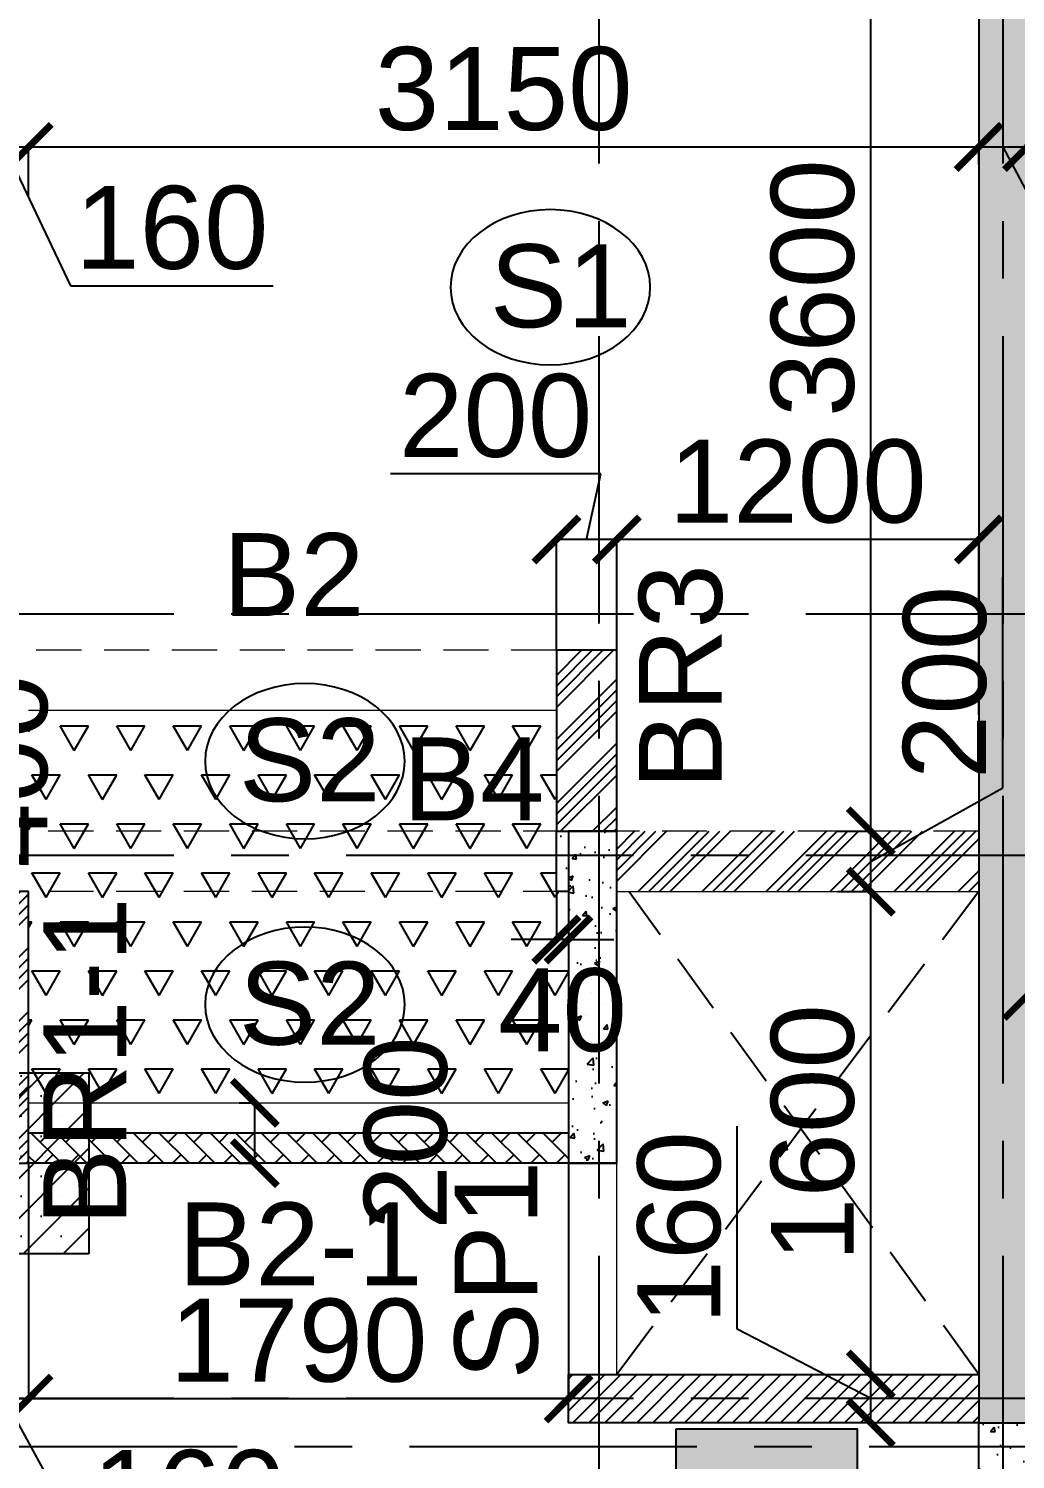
# Model space of a CAD drawing. Header units: inches. Extents: x -1898 to 127651, y -195120 to -109120.
# Drawn here: x 25442 to 28714, y -130792 to -126050 of the extents above; entities that cross this region are included whole.
import ezdxf

# ---------------------------------------------------------------- set-up
doc = ezdxf.new("R2010")
doc.units = ezdxf.units.IN
doc.header["$MEASUREMENT"] = 0
doc.linetypes.add('CENTER', pattern=[50.8, 31.75, -6.35, 6.35, -6.35])
doc.linetypes.add('Hidden', pattern=[3, 2, -1])
for name, color, linetype in [('1', 8, 'Continuous'), ('160 R.C. WALL HAT', 8, 'Continuous'), ('160 R.C.WALL', 6, 'Continuous'), ('AR-Column', 40, 'Continuous'), ('BAL. PARAPET WALL', 4, 'Continuous'), ('BEAM TEXT', 4, 'Continuous'), ('DIM', 251, 'Continuous'), ('DOP IN SHEAR WALL', 5, 'Continuous'), ('GRID', 8, 'CENTER'), ('NON S.WALL HATCH', 8, 'Continuous'), ('NON STRUC R.C.WALL', 6, 'Continuous'), ('NON.STRUC.R.C.WALLS', 1, 'Continuous'), ('PARAPET WALL', 4, 'Continuous'), ('SHEARWALL HATCH', 8, 'Continuous'), ('SPANRAL BEAM', 3, 'Continuous'), ('SUNKEN', 8, 'Continuous')]:
    doc.layers.add(name, color=color, linetype=linetype)
for name, color, linetype, lineweight in [('BEAMS', 3, 'Continuous', 0), ('SLAB CIR', 1, 'Continuous', 25), ('SLAB TXT', 3, 'Continuous', 0)]:
    doc.layers.add(name, color=color, linetype=linetype, lineweight=lineweight)
doc.styles.add('T200', font='sanss___.ttf', dxfattribs={"height": 275})
doc.styles.add('T300', font='sanss___.ttf', dxfattribs={"height": 350})
doc.dimstyles.new('T 200', dxfattribs={"dimtxt": 275, "dimasz": 150, "dimexe": 1, "dimexo": 0, "dimgap": 50, "dimtad": 1, "dimdec": 0, "dimrnd": 5, "dimdsep": 46, "dimtxsty": 'T200', "dimblk": 'ARCHTICK', "dimcen": 2.5, "dimdle": 1, "dimclrd": 5, "dimclre": 253, "dimclrt": 1, "dimadec": 0, "dimazin": 0, "dimtfac": 1, "dimtdec": 0, "dimtmove": 2, "dimatfit": 3, "dimfxl": 0, "dimarcsym": 0})
pattern_1 = [(50, (2194481.52, 105085.64), (179.315046, -15.688034), [18.75, -206.25]), (355, (2194481.52, 105085.64), (-34.687833, 188.048033), [15, -165]), (100.4514445, (2194496.47, 105084.33), (144.627212, 172.359998), [15.935048, -175.285528]), (46.1842, (2194481.52, 105135.64), (266.810333, -41.37982), [28.125, -309.375]), (96.635635, (2194503.76, 105132.2), (233.665486, 243.52965), [23.902586, -262.92844]), (351.184164, (2194481.52, 105135.64), (233.665486, 243.52965), [22.5, -247.5]), (21, (2194506.52, 105123.14), (149.226763, -100.654723), [18.75, -206.25]), (326, (2194506.52, 105123.14), (60.828833, 181.287511), [15, -165]), (71.451445, (2194518.96, 105114.75), (210.055594, 80.632788), [15.935047, -175.285528]), (37.5, (2194481.524, 105085.64), (3.0399638, 83.2234635), [0, -163, 0, -167.5, 0, -165.625]), (7.5, (2194481.52, 105085.64), (65.7673844, 98.602928), [0, -95.5, 0, -159.25, 0, -63.125]), (327.5, (2194425.774, 105085.64), (133.455609, -5.638718), [0, -62.5, 0, -195, 0, -258.75]), (317.5, (2194400.77, 105085.64), (145.7965423, 25.0262456), [0, -81.25, 0, -129.5, 0, -183.75])]
pattern_2 = [(45, (-131825.64, 75915.45), (-66.29126, 66.29126), []), (45, (-131759.35, 75915.45), (-66.29126, 66.29126), [0, -93.75])]

# ---------------------------------------------------------------- blocks, each defined once
blk = doc.blocks.new('_ARCHTICK')
at = {"color": 0, "linetype": 'ByBlock', "const_width": 0.15}
blk.add_lwpolyline([(-0.5, -0.5), (0.5, 0.5)], dxfattribs=at)
blk = doc.blocks.new('*D47')
at = {"layer": 'Defpoints', "color": 0}
for p in [(25442.4, -126442.3), (25282.4, -126620.5, 14.7), (25442.4, -126606.7, 14.7)]:
    blk.add_point(p, dxfattribs=at)
at = {"layer": 'DIM', "color": 5, "lineweight": -2}
for p, q in [((25281.4, -126442.3), (25443.4, -126442.3)), ((25362.4, -126442.3), (25580.9, -126902.5)), ((25580.9, -126902.5), (26253.2, -126902.5))]:
    blk.add_line(p, q, dxfattribs=at)
at = {"layer": 'DIM', "color": 253, "lineweight": -2}
for p, q in [((25282.4, -126620.5), (25282.4, -126441.3)), ((25442.4, -126606.7), (25442.4, -126441.3))]:
    blk.add_line(p, q, dxfattribs=at)
at = {"layer": 'DIM', "color": 5, "lineweight": -2, "xscale": 150, "yscale": 150, "zscale": 150, "rotation": 180}
blk.add_blockref('_ARCHTICK', (25282.4, -126442.3), dxfattribs=at)
at = {"layer": 'DIM', "color": 5, "lineweight": -2, "xscale": 150, "yscale": 150, "zscale": 150}
blk.add_blockref('_ARCHTICK', (25442.4, -126442.3), dxfattribs=at)
at = {"layer": 'DIM', "color": 1, "insert": (25917, -126710.6), "char_height": 275, "attachment_point": 5, "style": 'T200'}
blk.add_mtext('160', dxfattribs=at)
blk = doc.blocks.new('*D48')
at = {"layer": 'Defpoints', "color": 0}
for p in [(28592.4, -126442.3), (28592.4, -126500.5, 14.7), (25442.4, -126606.7, 14.7)]:
    blk.add_point(p, dxfattribs=at)
at = {"layer": 'DIM', "color": 5, "lineweight": -2}
blk.add_line((25441.4, -126442.3), (28593.4, -126442.3), dxfattribs=at)
at = {"layer": 'DIM', "color": 253, "lineweight": -2}
for p, q in [((25442.4, -126606.7), (25442.4, -126441.3)), ((28592.4, -126500.5), (28592.4, -126441.3))]:
    blk.add_line(p, q, dxfattribs=at)
at = {"layer": 'DIM', "color": 5, "lineweight": -2, "xscale": 150, "yscale": 150, "zscale": 150, "rotation": 180}
blk.add_blockref('_ARCHTICK', (25442.4, -126442.3), dxfattribs=at)
at = {"layer": 'DIM', "color": 5, "lineweight": -2, "xscale": 150, "yscale": 150, "zscale": 150}
blk.add_blockref('_ARCHTICK', (28592.4, -126442.3), dxfattribs=at)
at = {"layer": 'DIM', "color": 1, "insert": (27017.4, -126250.5), "char_height": 275, "attachment_point": 5, "style": 'T200'}
blk.add_mtext('3150', dxfattribs=at)
blk = doc.blocks.new('*D49')
at = {"layer": 'Defpoints', "color": 0}
for p in [(28752.4, -126442.3), (28592.4, -126500.5, 14.7), (28752.4, -126540.3, 14.7)]:
    blk.add_point(p, dxfattribs=at)
at = {"layer": 'DIM', "color": 5, "lineweight": -2}
for p, q in [((28591.4, -126442.3), (28753.4, -126442.3)), ((28672.4, -126442.3), (28926.5, -126923)), ((28926.5, -126923), (29598.8, -126923))]:
    blk.add_line(p, q, dxfattribs=at)
at = {"layer": 'DIM', "color": 253, "lineweight": -2}
for p, q in [((28592.4, -126500.5), (28592.4, -126441.3)), ((28752.4, -126540.3), (28752.4, -126441.3))]:
    blk.add_line(p, q, dxfattribs=at)
at = {"layer": 'DIM', "color": 5, "lineweight": -2, "xscale": 150, "yscale": 150, "zscale": 150, "rotation": 180}
blk.add_blockref('_ARCHTICK', (28592.4, -126442.3), dxfattribs=at)
at = {"layer": 'DIM', "color": 5, "lineweight": -2, "xscale": 150, "yscale": 150, "zscale": 150}
blk.add_blockref('_ARCHTICK', (28752.4, -126442.3), dxfattribs=at)
at = {"layer": 'DIM', "color": 1, "insert": (29262.7, -126731.2), "char_height": 275, "attachment_point": 5, "style": 'T200'}
blk.add_mtext('160', dxfattribs=at)
blk = doc.blocks.new('*D50')
at = {"layer": 'Defpoints', "color": 0}
for p in [(32577.4, -126442.3), (28752.4, -126540.3, 14.7), (32577.4, -126581.9, 14.7)]:
    blk.add_point(p, dxfattribs=at)
at = {"layer": 'DIM', "color": 5, "lineweight": -2}
blk.add_line((28751.4, -126442.3), (32578.4, -126442.3), dxfattribs=at)
at = {"layer": 'DIM', "color": 253, "lineweight": -2}
for p, q in [((28752.4, -126540.3), (28752.4, -126441.3)), ((32577.4, -126581.9), (32577.4, -126441.3))]:
    blk.add_line(p, q, dxfattribs=at)
at = {"layer": 'DIM', "color": 5, "lineweight": -2, "xscale": 150, "yscale": 150, "zscale": 150, "rotation": 180}
blk.add_blockref('_ARCHTICK', (28752.4, -126442.3), dxfattribs=at)
at = {"layer": 'DIM', "color": 5, "lineweight": -2, "xscale": 150, "yscale": 150, "zscale": 150}
blk.add_blockref('_ARCHTICK', (32577.4, -126442.3), dxfattribs=at)
at = {"layer": 'DIM', "color": 1, "insert": (30664.9, -126250.5), "char_height": 275, "attachment_point": 5, "style": 'T200'}
blk.add_mtext('3825', dxfattribs=at)
blk = doc.blocks.new('*D293')
at = {"layer": 'Defpoints', "color": 0}
for p in [(30652.6, -129255.4), (28752.4, -129670.1, 14.7), (30652.6, -129670.1, 14.7)]:
    blk.add_point(p, dxfattribs=at)
at = {"layer": 'DIM', "color": 253, "lineweight": -2}
for p, q in [((28752.4, -129670.1), (28752.4, -129254.4)), ((30652.6, -129670.1), (30652.6, -129254.4))]:
    blk.add_line(p, q, dxfattribs=at)
at = {"layer": 'DIM', "color": 5, "lineweight": -2}
blk.add_line((28751.4, -129255.4), (30653.6, -129255.4), dxfattribs=at)
at = {"layer": 'DIM', "color": 5, "lineweight": -2, "xscale": 150, "yscale": 150, "zscale": 150, "rotation": 180}
blk.add_blockref('_ARCHTICK', (28752.4, -129255.4), dxfattribs=at)
at = {"layer": 'DIM', "color": 5, "lineweight": -2, "xscale": 150, "yscale": 150, "zscale": 150}
blk.add_blockref('_ARCHTICK', (30652.6, -129255.4), dxfattribs=at)
at = {"layer": 'DIM', "color": 1, "insert": (29702.5, -129063.7), "char_height": 275, "attachment_point": 5, "style": 'T200'}
blk.add_mtext('1900', dxfattribs=at)
blk = doc.blocks.new('*D317')
at = {"layer": 'Defpoints', "color": 0}
for p in [(28234.5, -130510.2, 14.7), (28234.5, -130510.2), (28234.5, -130670.2, 14.7)]:
    blk.add_point(p, dxfattribs=at)
at = {"layer": 'DIM', "color": 5, "lineweight": -2}
for p, q in [((27791.8, -130360.1), (27791.8, -129687.8)), ((28234.5, -130590.2), (27791.8, -130360.1)), ((28234.5, -130671.2), (28234.5, -130509.2))]:
    blk.add_line(p, q, dxfattribs=at)
at = {"layer": 'DIM', "color": 253, "lineweight": -2}
for p, q in [((28234.5, -130510.2), (28233.5, -130510.2)), ((28234.5, -130670.2), (28233.5, -130670.2))]:
    blk.add_line(p, q, dxfattribs=at)
at = {"layer": 'DIM', "color": 5, "lineweight": -2, "xscale": 150, "yscale": 150, "zscale": 150}
for p, rotation in [((28234.5, -130510.2), 90), ((28234.5, -130670.2), 270)]:
    blk.add_blockref('_ARCHTICK', p, dxfattribs=dict(at, rotation=rotation))
at = {"layer": 'DIM', "color": 1, "insert": (27600, -130024), "char_height": 275, "attachment_point": 5, "rotation": 90, "style": 'T200'}
blk.add_mtext('160', dxfattribs=at)
blk = doc.blocks.new('*D318')
at = {"layer": 'Defpoints', "color": 0}
for p in [(28124.4, -128910.2, 14.7), (28234.5, -128910.2), (28234.5, -130510.2, 14.7)]:
    blk.add_point(p, dxfattribs=at)
at = {"layer": 'DIM', "color": 253, "lineweight": -2}
for p, q in [((28124.4, -128910.2), (28235.5, -128910.2)), ((28234.5, -130510.2), (28233.5, -130510.2))]:
    blk.add_line(p, q, dxfattribs=at)
at = {"layer": 'DIM', "color": 5, "lineweight": -2}
blk.add_line((28234.5, -130511.2), (28234.5, -128909.2), dxfattribs=at)
at = {"layer": 'DIM', "color": 5, "lineweight": -2, "xscale": 150, "yscale": 150, "zscale": 150}
for p, rotation in [((28234.5, -128910.2), 90), ((28234.5, -130510.2), 270)]:
    blk.add_blockref('_ARCHTICK', p, dxfattribs=dict(at, rotation=rotation))
at = {"layer": 'DIM', "color": 1, "insert": (28042.6, -129710.2), "char_height": 275, "attachment_point": 5, "rotation": 90, "style": 'T200'}
blk.add_mtext('1600', dxfattribs=at)
blk = doc.blocks.new('*D319')
at = {"layer": 'Defpoints', "color": 0}
for p in [(28119.5, -128710.2, 14.7), (28234.5, -128710.2), (28124.4, -128910.2, 14.7)]:
    blk.add_point(p, dxfattribs=at)
at = {"layer": 'DIM', "color": 5, "lineweight": -2}
for p, q in [((28672.4, -128566), (28672.4, -127867.7)), ((28234.5, -128810.2), (28672.4, -128566)), ((28234.5, -128911.2), (28234.5, -128709.2))]:
    blk.add_line(p, q, dxfattribs=at)
at = {"layer": 'DIM', "color": 253, "lineweight": -2}
for p, q in [((28119.5, -128710.2), (28235.5, -128710.2)), ((28124.4, -128910.2), (28235.5, -128910.2))]:
    blk.add_line(p, q, dxfattribs=at)
at = {"layer": 'DIM', "color": 5, "lineweight": -2, "xscale": 150, "yscale": 150, "zscale": 150}
for p, rotation in [((28234.5, -128710.2), 90), ((28234.5, -128910.2), 270)]:
    blk.add_blockref('_ARCHTICK', p, dxfattribs=dict(at, rotation=rotation))
at = {"layer": 'DIM', "color": 1, "insert": (28480.7, -128216.9), "char_height": 275, "attachment_point": 5, "rotation": 90, "style": 'T200'}
blk.add_mtext('200', dxfattribs=at)
blk = doc.blocks.new('*D320')
at = {"layer": 'Defpoints', "color": 0}
for p in [(28125.4, -125110.2, 14.7), (28234.5, -125110.2), (28119.5, -128710.2, 14.7)]:
    blk.add_point(p, dxfattribs=at)
at = {"layer": 'DIM', "color": 253, "lineweight": -2}
for p, q in [((28125.4, -125110.2), (28235.5, -125110.2)), ((28119.5, -128710.2), (28235.5, -128710.2))]:
    blk.add_line(p, q, dxfattribs=at)
at = {"layer": 'DIM', "color": 5, "lineweight": -2}
blk.add_line((28234.5, -128711.2), (28234.5, -125109.2), dxfattribs=at)
at = {"layer": 'DIM', "color": 5, "lineweight": -2, "xscale": 150, "yscale": 150, "zscale": 150}
for p, rotation in [((28234.5, -125110.2), 90), ((28234.5, -128710.2), 270)]:
    blk.add_blockref('_ARCHTICK', p, dxfattribs=dict(at, rotation=rotation))
at = {"layer": 'DIM', "color": 1, "insert": (28042.6, -126910.2), "char_height": 275, "attachment_point": 5, "rotation": 90, "style": 'T200'}
blk.add_mtext('3600', dxfattribs=at)
blk = doc.blocks.new('*D321')
at = {"layer": 'Defpoints', "color": 0}
for p in [(27392.4, -127743.1), (27392.4, -128110.2, 14.7), (28592.4, -128324.4, 14.7)]:
    blk.add_point(p, dxfattribs=at)
at = {"layer": 'DIM', "color": 5, "lineweight": -2}
blk.add_line((28593.4, -127743.1), (27391.4, -127743.1), dxfattribs=at)
at = {"layer": 'DIM', "color": 253, "lineweight": -2}
for p, q in [((27392.4, -128110.2), (27392.4, -127742.1)), ((28592.4, -128324.4), (28592.4, -127742.1))]:
    blk.add_line(p, q, dxfattribs=at)
at = {"layer": 'DIM', "color": 5, "lineweight": -2, "xscale": 150, "yscale": 150, "zscale": 150, "rotation": 180}
blk.add_blockref('_ARCHTICK', (27392.4, -127743.1), dxfattribs=at)
at = {"layer": 'DIM', "color": 5, "lineweight": -2, "xscale": 150, "yscale": 150, "zscale": 150}
blk.add_blockref('_ARCHTICK', (28592.4, -127743.1), dxfattribs=at)
at = {"layer": 'DIM', "color": 1, "insert": (27992.4, -127551.4), "char_height": 275, "attachment_point": 5, "style": 'T200'}
blk.add_mtext('1200', dxfattribs=at)
blk = doc.blocks.new('*D332')
at = {"layer": 'Defpoints', "color": 0}
for p in [(25282.4, -129810.2, 14.7), (25442.4, -129810.2, 14.7), (25442.4, -130590.2)]:
    blk.add_point(p, dxfattribs=at)
at = {"layer": 'DIM', "color": 253, "lineweight": -2}
for p, q in [((25282.4, -129810.2), (25282.4, -130591.2)), ((25442.4, -129810.2), (25442.4, -130591.2))]:
    blk.add_line(p, q, dxfattribs=at)
at = {"layer": 'DIM', "color": 5, "lineweight": -2}
for p, q in [((25281.4, -130590.2), (25443.4, -130590.2)), ((25362.4, -130590.2), (25637.3, -131091.7)), ((25637.3, -131091.7), (26309.6, -131091.7))]:
    blk.add_line(p, q, dxfattribs=at)
at = {"layer": 'DIM', "color": 5, "lineweight": -2, "xscale": 150, "yscale": 150, "zscale": 150, "rotation": 180}
blk.add_blockref('_ARCHTICK', (25282.4, -130590.2), dxfattribs=at)
at = {"layer": 'DIM', "color": 5, "lineweight": -2, "xscale": 150, "yscale": 150, "zscale": 150}
blk.add_blockref('_ARCHTICK', (25442.4, -130590.2), dxfattribs=at)
at = {"layer": 'DIM', "color": 1, "insert": (25973.4, -130899.9), "char_height": 275, "attachment_point": 5, "style": 'T200'}
blk.add_mtext('160', dxfattribs=at)
blk = doc.blocks.new('*D333')
at = {"layer": 'Defpoints', "color": 0}
for p in [(25442.4, -129810.2, 14.7), (27232.4, -129810.2, 14.7), (27232.4, -130590.2)]:
    blk.add_point(p, dxfattribs=at)
at = {"layer": 'DIM', "color": 253, "lineweight": -2}
for p, q in [((25442.4, -129810.2), (25442.4, -130591.2)), ((27232.4, -129810.2), (27232.4, -130591.2))]:
    blk.add_line(p, q, dxfattribs=at)
at = {"layer": 'DIM', "color": 5, "lineweight": -2}
blk.add_line((25441.4, -130590.2), (27233.4, -130590.2), dxfattribs=at)
at = {"layer": 'DIM', "color": 5, "lineweight": -2, "xscale": 150, "yscale": 150, "zscale": 150, "rotation": 180}
blk.add_blockref('_ARCHTICK', (25442.4, -130590.2), dxfattribs=at)
at = {"layer": 'DIM', "color": 5, "lineweight": -2, "xscale": 150, "yscale": 150, "zscale": 150}
blk.add_blockref('_ARCHTICK', (27232.4, -130590.2), dxfattribs=at)
at = {"layer": 'DIM', "color": 1, "insert": (26337.4, -130398.5), "char_height": 275, "attachment_point": 5, "style": 'T200'}
blk.add_mtext('1790', dxfattribs=at)
blk = doc.blocks.new('*D340')
at = {"layer": 'Defpoints', "color": 0}
for p in [(24808.3, -128310.2, 14.7), (24868, -128310.2), (24777.6, -128710.2, 14.7)]:
    blk.add_point(p, dxfattribs=at)
at = {"layer": 'DIM', "color": 253, "lineweight": -2}
for p, q in [((24808.3, -128310.2), (24869, -128310.2)), ((24777.6, -128710.2), (24869, -128710.2))]:
    blk.add_line(p, q, dxfattribs=at)
at = {"layer": 'DIM', "color": 5, "lineweight": -2}
blk.add_line((24868, -128711.2), (24868, -128309.2), dxfattribs=at)
at = {"layer": 'DIM', "color": 5, "lineweight": -2, "xscale": 150, "yscale": 150, "zscale": 150}
for p, rotation in [((24868, -128310.2), 90), ((24868, -128710.2), 270)]:
    blk.add_blockref('_ARCHTICK', p, dxfattribs=dict(at, rotation=rotation))
at = {"layer": 'DIM', "color": 1, "insert": (25368.9, -128510.2), "char_height": 275, "attachment_point": 5, "rotation": 90, "style": 'T200'}
blk.add_mtext('400', dxfattribs=at)
blk = doc.blocks.new('*D343')
at = {"layer": 'Defpoints', "color": 0}
for p in [(26140.5, -129610.2, 14.7), (26192.4, -129610.2), (26140.5, -129810.2, 14.7)]:
    blk.add_point(p, dxfattribs=at)
at = {"layer": 'DIM', "color": 253, "lineweight": -2}
for p, q in [((26140.5, -129610.2), (26193.4, -129610.2)), ((26140.5, -129810.2), (26193.4, -129810.2))]:
    blk.add_line(p, q, dxfattribs=at)
at = {"layer": 'DIM', "color": 5, "lineweight": -2}
blk.add_line((26192.4, -129811.2), (26192.4, -129609.2), dxfattribs=at)
at = {"layer": 'DIM', "color": 5, "lineweight": -2, "xscale": 150, "yscale": 150, "zscale": 150}
for p, rotation in [((26192.4, -129610.2), 90), ((26192.4, -129810.2), 270)]:
    blk.add_blockref('_ARCHTICK', p, dxfattribs=dict(at, rotation=rotation))
at = {"layer": 'DIM', "color": 1, "insert": (26693.3, -129710.2), "char_height": 275, "attachment_point": 5, "rotation": 90, "style": 'T200'}
blk.add_mtext('200', dxfattribs=at)
blk = doc.blocks.new('*D762')
at = {"layer": 'Defpoints', "color": 0}
for p in [(27192.4, -127743.1), (27192.4, -128110.2, 14.7), (27392.4, -128110.2)]:
    blk.add_point(p, dxfattribs=at)
at = {"layer": 'DIM', "color": 5, "lineweight": -2}
for p, q in [((27340, -127525.4), (26641.7, -127525.4)), ((27292.4, -127743.1), (27340, -127525.4)), ((27393.4, -127743.1), (27191.4, -127743.1))]:
    blk.add_line(p, q, dxfattribs=at)
at = {"layer": 'DIM', "color": 253, "lineweight": -2}
for p, q in [((27192.4, -128110.2), (27192.4, -127742.1)), ((27392.4, -128110.2), (27392.4, -127742.1))]:
    blk.add_line(p, q, dxfattribs=at)
at = {"layer": 'DIM', "color": 5, "lineweight": -2, "xscale": 150, "yscale": 150, "zscale": 150, "rotation": 180}
blk.add_blockref('_ARCHTICK', (27192.4, -127743.1), dxfattribs=at)
at = {"layer": 'DIM', "color": 5, "lineweight": -2, "xscale": 150, "yscale": 150, "zscale": 150}
blk.add_blockref('_ARCHTICK', (27392.4, -127743.1), dxfattribs=at)
at = {"layer": 'DIM', "color": 1, "insert": (26990.8, -127333.8), "char_height": 275, "attachment_point": 5, "style": 'T200'}
blk.add_mtext('200', dxfattribs=at)
blk = doc.blocks.new('A$C02A55DAE')
at = {"layer": 'NON S.WALL HATCH'}
h = blk.add_hatch(dxfattribs=at)
h.set_pattern_fill('SACNCR', color=256, scale=1000)
h.set_pattern_definition(pattern_2)
h.paths.add_polyline_path([(20480, -10920), (19880, -10920), (19880, -10320), (20480, -10320)])
h = blk.add_hatch(dxfattribs=at)
h.set_pattern_fill('SACNCR', color=256, scale=1000)
h.set_pattern_definition(pattern_2)
h.paths.add_polyline_path([(22427.1, -18480), (23027.1, -18480), (23027.1, -17880), (22427.1, -17880)])
h.paths.add_polyline_path([(22427.1, -15170), (23027.1, -15170), (23027.1, -14570), (22427.1, -14570)])
h.paths.add_polyline_path([(22427.1, -11500), (23027.1, -11500), (23027.1, -11860), (22427.1, -11860)])
h.paths.add_polyline_path([(34482.9, -18480), (33882.9, -18480), (33882.9, -17880), (34482.9, -17880)])
h.paths.add_polyline_path([(34482.9, -11260), (33882.9, -11260), (33882.9, -11860), (34482.9, -11860)])
edge = h.paths.add_edge_path()
edge.add_line((34435.5, -11860), (34435.5, -14570))
at = {"layer": 'AR-Column', "color": 4, "elevation": -29.5}
for points in [[(20480, -10920), (19880, -10920), (19880, -10320), (20480, -10320)], [(22427.1, -11500), (23027.1, -11500), (23027.1, -11860), (22427.1, -11860)]]:
    blk.add_lwpolyline(points, close=True, dxfattribs=at)
blk = doc.blocks.new('*D808')
at = {"layer": 'Defpoints', "color": 0}
for p in [(27192.4, -128910.2, 14.7), (27232.4, -128910.2, 14.7), (27192.4, -129069)]:
    blk.add_point(p, dxfattribs=at)
at = {"layer": 'DIM', "color": 253, "lineweight": -2}
for p, q in [((27192.4, -128910.2), (27192.4, -129070)), ((27232.4, -128910.2), (27232.4, -129070))]:
    blk.add_line(p, q, dxfattribs=at)
at = {"layer": 'DIM', "color": 5, "lineweight": -2}
for p, q in [((27192.4, -129069), (27042.4, -129069)), ((27232.4, -129069), (27192.4, -129069)), ((27232.4, -129069), (27382.4, -129069))]:
    blk.add_line(p, q, dxfattribs=at)
at = {"layer": 'DIM', "color": 5, "lineweight": -2, "xscale": 150, "yscale": 150, "zscale": 150}
blk.add_blockref('_ARCHTICK', (27192.4, -129069), dxfattribs=at)
at = {"layer": 'DIM', "color": 5, "lineweight": -2, "xscale": 150, "yscale": 150, "zscale": 150, "rotation": 180}
blk.add_blockref('_ARCHTICK', (27232.4, -129069), dxfattribs=at)
at = {"layer": 'DIM', "color": 1, "insert": (27212.4, -129303.7), "char_height": 275, "attachment_point": 5, "style": 'T200'}
blk.add_mtext('40', dxfattribs=at)

msp = doc.modelspace()

# ---------------------------------------------------------------- hatches: boundary and pattern name
at = {"layer": '160 R.C. WALL HAT'}
h = msp.add_hatch(dxfattribs=at)
h.set_pattern_fill('AR-CONC', color=256, scale=25)
h.set_pattern_definition(pattern_1)
h.paths.add_polyline_path([(28752.4, -124950.2), (28592.4, -124950.2), (28592.4, -130670.2), (28752.4, -130670.2)])
h = msp.add_hatch(dxfattribs=at)
h.set_pattern_fill('AR-CONC', color=256, scale=25)
h.set_pattern_definition([(50, (0, 0), (179.31505, -15.68803), [18.75, -206.25]), (355, (0, 0), (-34.68783, 188.04803), [15, -165]), (100.45144, (14.94, -1.3), (144.62721, 172.36), [15.93505, -175.28553]), (46.1842, (0, 50), (266.81033, -41.37982), [28.125, -309.375]), (96.63564, (22.23, 46.55), (233.6655, 243.52965), [23.9026, -262.92844]), (351.18416, (0, 50), (233.6655, 243.52965), [22.5, -247.5]), (21, (25, 37.5), (149.22676, -100.65472), [18.75, -206.25]), (326, (25, 37.5), (60.82883, 181.2875), [15, -165]), (71.45144, (37.44, 29.11), (210.0556, 80.63279), [15.93505, -175.28553]), (37.5, (0, 0), (3.039964, 83.223463), [0, -163, 0, -167.5, 0, -165.625]), (7.5, (0, 0), (65.767384, 98.60293), [0, -95.5, 0, -159.25, 0, -63.125]), (327.5, (-55.75, 0), (133.45561, -5.638718), [0, -62.5, 0, -195, 0, -258.75]), (317.5, (-80.75, 0), (145.79654, 25.02625), [0, -81.25, 0, -129.5, 0, -183.75])])
h.paths.add_polyline_path([(27232.4, -128910.2), (27192.4, -128910.2), (27192.4, -128710.2), (27232.4, -128710.2)])
h = msp.add_hatch(dxfattribs=at)
h.set_pattern_fill('AR-CONC', color=256, scale=25)
h.set_pattern_definition(pattern_1)
h.paths.add_polyline_path([(27232.4, -128710.2), (27392.4, -128710.2), (27392.4, -129810.2), (27232.4, -129810.2)])
h = msp.add_hatch(dxfattribs=at)
h.set_pattern_fill('AR-CONC', color=256, scale=25)
h.set_pattern_definition([(50, (2207721.52, 104925.64), (179.315046, -15.688034), [18.75, -206.25]), (355, (2207721.52, 104925.64), (-34.687833, 188.048033), [15, -165]), (100.4514445, (2207736.47, 104924.33), (144.627212, 172.359998), [15.935048, -175.285528]), (46.1842, (2207721.52, 104975.64), (266.810333, -41.37982), [28.125, -309.375]), (96.635635, (2207743.76, 104972.2), (233.665486, 243.52965), [23.902586, -262.92844]), (351.184164, (2207721.52, 104975.64), (233.665486, 243.52965), [22.5, -247.5]), (21, (2207746.52, 104963.14), (149.226763, -100.654723), [18.75, -206.25]), (326, (2207746.52, 104963.14), (60.828833, 181.287511), [15, -165]), (71.451445, (2207758.96, 104954.75), (210.055594, 80.632788), [15.935047, -175.285528]), (37.5, (2207721.524, 104925.64), (3.0399638, 83.2234635), [0, -163, 0, -167.5, 0, -165.625]), (7.5, (2207721.52, 104925.64), (65.7673844, 98.602928), [0, -95.5, 0, -159.25, 0, -63.125]), (327.5, (2207665.774, 104925.64), (133.455609, -5.638718), [0, -62.5, 0, -195, 0, -258.75]), (317.5, (2207640.77, 104925.64), (145.7965423, 25.0262456), [0, -81.25, 0, -129.5, 0, -183.75])])
h.paths.add_polyline_path([(28592.4, -130670.2), (32737.4, -130670.2), (32737.4, -130830.2), (28592.4, -130830.2)])
at = {"layer": 'BAL. PARAPET WALL'}
h = msp.add_hatch(dxfattribs=at)
h.set_pattern_fill('AR-HBONE', color=256, scale=15, angle=90, style=0)
h.set_pattern_definition([(135, (-60, 0), (-84.852814, 1e-14), [180, -60]), (225, (-102.426, 42.426), (-84.852814, 1e-14), [180, -60])])
h.paths.add_polyline_path([(27232.4, -129710.2), (25442.4, -129710.2), (25442.4, -129810.2), (27232.4, -129810.2)])
at = {"layer": 'NON STRUC R.C.WALL'}
h = msp.add_hatch(dxfattribs=at)
h.set_pattern_fill('ANSI34', color=1, scale=200)
h.set_pattern_definition([(45, (2346220.05, -240411.21), (-106.066017, 106.066017), []), (45, (2346255.4, -240411.21), (-106.066017, 106.066017), []), (45, (2346290.76, -240411.21), (-106.066017, 106.066017), []), (45, (2346326.12, -240411.21), (-106.066017, 106.066017), [])])
h.paths.add_polyline_path([(27392.4, -128110.2), (27192.4, -128110.2), (27192.4, -128710.2), (27392.4, -128710.2)])
h = msp.add_hatch(dxfattribs=at)
h.set_pattern_fill('ANSI34', color=1, scale=200)
h.set_pattern_definition([(45, (2184721.52, 115765.64), (-106.066017, 106.066017), []), (45, (2184756.88, 115765.64), (-106.066017, 106.066017), []), (45, (2184792.23, 115765.64), (-106.066017, 106.066017), []), (45, (2184827.59, 115765.64), (-106.066017, 106.066017), [])])
h.paths.add_polyline_path([(28592.4, -128710.2), (27392.4, -128710.2), (27392.4, -128910.2), (28592.4, -128910.2)])
h = msp.add_hatch(dxfattribs=at)
h.set_pattern_fill('ANSI34', color=1, scale=200)
h.set_pattern_definition([(45, (2346260.05, -240371.21), (-106.066017, 106.066017), []), (45, (2346295.4, -240371.21), (-106.066017, 106.066017), []), (45, (2346330.76, -240371.21), (-106.066017, 106.066017), []), (45, (2346366.12, -240371.21), (-106.066017, 106.066017), [])])
h.paths.add_polyline_path([(25442.4, -128910.2), (25282.4, -128910.2), (25282.4, -129810.2), (25442.4, -129810.2)])
at = {"layer": 'SHEARWALL HATCH'}
h = msp.add_hatch(dxfattribs=at)
h.set_pattern_fill('ANSI31', color=5, scale=300)
h.set_pattern_definition([(45, (2207721.524, 104925.637), (-26.5165043, 26.5165043), [])])
h.paths.add_polyline_path([(27232.4, -130510.2), (28592.4, -130510.2), (28592.4, -130670.2), (27232.4, -130670.2)])
at = {"layer": 'SUNKEN'}
h = msp.add_hatch(dxfattribs=at)
h.set_pattern_fill('ANSI33', color=256, scale=2000)
h.set_pattern_definition([(45, (2365682.36, -269575.83), (-353.55339, 353.55339), []), (45, (2366035.9, -269575.83), (-353.55339, 353.55339), [250, -125])])
h.paths.add_polyline_path([(32577.4, -125110.2), (31977.4, -125110.2), (28752.4, -125110.2), (28752.4, -129670.2), (28752.4, -130670.2), (32577.4, -130670.2)])
edge = h.paths.add_edge_path(flags=16)
edge.add_ellipse((30576.6, -127689.7), major_axis=(331, 0), ratio=0.77685, start_angle=0, end_angle=360, ccw=False)
h.paths.add_polyline_path([(30306.4, -127909.6), (30911.5, -127909.6), (30911.5, -127478.4), (30306.4, -127478.4)], flags=24)
h.paths.add_polyline_path([(28489.2, -130605), (28489.2, -129670.8), (28076.7, -129670.8), (28076.7, -130605)], flags=9)
h = msp.add_hatch(dxfattribs=at)
h.set_pattern_fill('TRIANG', color=256, scale=500)
h.paths.add_polyline_path([(27232.4, -129610.2), (25442.4, -129610.2), (25442.4, -128310.2), (27192.4, -128310.2), (27192.4, -128910.2), (27232.4, -128910.2)])

# ---------------------------------------------------------------- linework, layer by layer
at = {"layer": '1', "linetype": 'Hidden', "ltscale": 100}
for p, q in [((28592.4, -128910.2, 14.7), (27392.4, -130510.2, 14.7)), ((28592.4, -130510.2, 14.7), (27432.4, -128910.2, 14.7))]:
    msp.add_line(p, q, dxfattribs=at)
at = {"layer": '160 R.C.WALL'}
msp.add_line((27392.4, -129810.2, 14.7), (27232.4, -129810.2, 14.7), dxfattribs=at)
at = {"layer": '160 R.C.WALL', "elevation": 14.7}
for points in [[(28752.4, -124950.2), (28592.4, -124950.2), (28592.4, -130670.2), (28752.4, -130670.2)], [(27232.4, -128910.2), (27192.4, -128910.2), (27192.4, -128710.2), (27232.4, -128710.2)], [(27392.4, -128710.2), (27232.4, -128710.2), (27232.4, -129810.2), (27392.4, -129810.2)], [(28592.4, -130670.2), (27232.4, -130670.2), (27232.4, -130510.2), (28592.4, -130510.2)], [(28592.4, -130670.2), (32737.4, -130670.2), (32737.4, -130830.2), (28592.4, -130830.2)]]:
    msp.add_lwpolyline(points, close=True, dxfattribs=at)
at = {"layer": 'BAL. PARAPET WALL', "elevation": 14.7}
for points in [[(27232.4, -129710.2), (25442.4, -129710.2)], [(27232.4, -129810.2), (25442.4, -129810.2)]]:
    msp.add_lwpolyline(points, dxfattribs=at)
at = {"layer": 'BEAMS', "linetype": 'Hidden', "ltscale": 75}
for p, q in [((27192.4, -128110.2, 14.7), (25442.4, -128110.2, 14.7)), ((27232.4, -128710.2, 14.7), (25442.4, -128710.2, 14.7)), ((28592.4, -128710.2, 14.7), (27232.4, -128710.2, 14.7)), ((27232.4, -128910.2, 14.7), (25442.4, -128910.2, 14.7))]:
    msp.add_line(p, q, dxfattribs=at)
at = {"layer": 'BEAMS', "color": 4, "linetype": 'Continuous', "ltscale": 0.01}
for p, q in [((27192.4, -128110.2, 14.7), (27192.4, -128710.2, 14.7)), ((27392.4, -128110.2, 14.7), (27392.4, -128710.2, 14.7)), ((27192.4, -128310.2, 14.7), (25442.4, -128310.2, 14.7)), ((27392.4, -128910.2, 14.7), (28592.4, -128910.2, 14.7)), ((25442.4, -129610.2, 14.7), (27232.4, -129610.2, 14.7)), ((25382.4, -129810.2, 14.7), (27372.4, -129810.2, 14.7)), ((27232.4, -129810.2, 14.7), (27232.4, -130510.2, 14.7)), ((27392.4, -130510.2, 14.7), (27392.4, -129810.2, 14.7))]:
    msp.add_line(p, q, dxfattribs=at)
at = {"layer": 'DOP IN SHEAR WALL'}
msp.add_line((27232.4, -130510.2, 14.7), (27232.4, -130510.2, 14.7), dxfattribs=at)
at = {"layer": 'GRID', "ltscale": 30}
for p, q in [((27332.4, -111829.1, 14.7), (27332.4, -143550.6, 14.7)), ((28672.4, -111829.1, 14.7), (28672.4, -143550.6, 14.7)), ((86883.8, -127990.2, 14.7), (912, -127990.2, 14.7)), ((86883.8, -128790.2, 14.7), (739.5, -128790.2, 14.7)), ((86883.8, -130590.2, 14.7), (936.5, -130590.2, 14.7)), ((87093.8, -130750.2, 14.7), (739.5, -130750.2, 14.7))]:
    msp.add_line(p, q, dxfattribs=at)
at = {"layer": 'NON.STRUC.R.C.WALLS'}
msp.add_line((27232.4, -128710.2, 14.7), (27232.4, -128910.2, 14.7), dxfattribs=at)
msp.add_line((27232.4, -128710.2, 14.7), (27232.4, -128910.2, 14.7), dxfattribs=at)
at = {"layer": 'NON.STRUC.R.C.WALLS', "elevation": 14.7}
for points in [[(27392.4, -128110.2), (27192.4, -128110.2), (27192.4, -128710.2), (27392.4, -128710.2)], [(25442.4, -128910.2), (25282.4, -128910.2), (25282.4, -129810.2), (25442.4, -129810.2)]]:
    msp.add_lwpolyline(points, close=True, dxfattribs=at)
at = {"layer": 'PARAPET WALL'}
msp.add_line((27392.4, -128110.2, 14.7), (27192.4, -128110.2, 14.7), dxfattribs=at)
at = {"layer": 'SLAB CIR', "extrusion": (0, 0, -1)}
for centre in [(27172.1, -126907.1, -0.7), (26358.4, -128477.8, -0.7), (26358.4, -129284.5, -0.7)]:
    msp.add_ellipse(centre, major_axis=(-331, 0), ratio=0.77685, dxfattribs=at)

# ---------------------------------------------------------------- block references
at = {"layer": 'DIM', "color": 1}
msp.add_blockref('A$C02A55DAE', (5162.4, -119190.2, 29.5), dxfattribs=at)

# ---------------------------------------------------------------- texts
at = {"layer": 'BEAM TEXT', "style": 'T300'}
for s, p in [('B2', (26086.1, -127997)), ('B4', (26682.5, -128674.1)), ('B2-1', (25937.7, -130215.2))]:
    msp.add_text(s, height=275, dxfattribs=at).set_placement(p)
for s, p in [('BR3', (27740.5, -128571.8)), ('BR1-1', (25765.9, -130017.4))]:
    msp.add_text(s, height=275, rotation=90, dxfattribs=at).set_placement(p)
at = {"layer": 'SLAB TXT', "style": 'T300'}
for s, p in [('S1', (26971.4, -127040)), ('S2', (26139.5, -128610.7)), ('S2', (26139.5, -129417.4))]:
    msp.add_text(s, height=275, dxfattribs=at).set_placement(p)
at = {"layer": 'SPANRAL BEAM', "style": 'T300'}
msp.add_text('SP1', height=275, rotation=90, dxfattribs=at).set_placement((27129.5, -130527.5))

# ---------------------------------------------------------------- dimensions: what is measured, and where the dimension line sits
at = {"layer": 'DIM'}
for base, p1, p2, angle, picture, middle in [((28234.5, -125110.2), (28119.5, -128710.2, 14.7), (28125.4, -125110.2, 14.7), 90, '*D320', (28042.6, -126910.2)), ((27392.4, -127743.1), (28592.4, -128324.4, 14.7), (27392.4, -128110.2, 14.7), 180, '*D321', (27992.4, -127551.4)), ((24868, -128310.2), (24777.6, -128710.2, 14.7), (24808.3, -128310.2, 14.7), 90, '*D340', (25368.9, -128510.2)), ((28234.5, -128910.2), (28234.5, -130510.2, 14.7), (28124.4, -128910.2, 14.7), 90, '*D318', (28042.6, -129710.2)), ((26192.4, -129610.2), (26140.5, -129810.2, 14.7), (26140.5, -129610.2, 14.7), 90, '*D343', (26693.3, -129710.2))]:
    dim = msp.add_linear_dim(base=base, p1=p1, p2=p2, angle=angle, dimstyle='T 200', dxfattribs=at)
    dim.commit()
    dim.dimension.update_dxf_attribs({"geometry": picture, "text_midpoint": middle})
for base, p1, p2, picture, middle in [((28592.4, -126442.3), (25442.4, -126606.7, 14.7), (28592.4, -126500.5, 14.7), '*D48', (27017.4, -126250.5)), ((32577.4, -126442.3), (28752.4, -126540.3, 14.7), (32577.4, -126581.9, 14.7), '*D50', (30664.9, -126250.5)), ((30652.6, -129255.4), (28752.4, -129670.1, 14.7), (30652.6, -129670.1, 14.7), '*D293', (29702.5, -129063.7)), ((27232.4, -130590.2), (25442.4, -129810.2, 14.7), (27232.4, -129810.2, 14.7), '*D333', (26337.4, -130398.5))]:
    dim = msp.add_linear_dim(base=base, p1=p1, p2=p2, dimstyle='T 200', dxfattribs=at)
    dim.commit()
    dim.dimension.update_dxf_attribs({"geometry": picture, "text_midpoint": middle})
for base, p1, p2, picture, middle in [((25442.4, -126442.3), (25282.4, -126620.5, 14.7), (25442.4, -126606.7, 14.7), '*D47', (25630.9, -126902.5)), ((28752.4, -126442.3), (28592.4, -126500.5, 14.7), (28752.4, -126540.3, 14.7), '*D49', (28976.5, -126923)), ((27192.4, -127743.1), (27392.4, -128110.2), (27192.4, -128110.2, 14.7), '*D762', (27290, -127525.4)), ((25442.4, -130590.2), (25282.4, -129810.2, 14.7), (25442.4, -129810.2, 14.7), '*D332', (25687.3, -131091.7))]:
    dim = msp.add_linear_dim(base=base, p1=p1, p2=p2, dimstyle='T 200', override={"dimtmove": 1}, dxfattribs=at)
    dim.commit()
    dim.dimension.update_dxf_attribs({"geometry": picture, "text_midpoint": middle, "dimtype": 160})
for base, p1, p2, picture, middle in [((28234.5, -128710.2), (28124.4, -128910.2, 14.7), (28119.5, -128710.2, 14.7), '*D319', (28672.4, -128516)), ((28234.5, -130510.2), (28234.5, -130670.2, 14.7), (28234.5, -130510.2, 14.7), '*D317', (27791.8, -130310.1))]:
    dim = msp.add_linear_dim(base=base, p1=p1, p2=p2, angle=90, dimstyle='T 200', override={"dimtmove": 1}, dxfattribs=at)
    dim.commit()
    dim.dimension.update_dxf_attribs({"geometry": picture, "text_midpoint": middle, "dimtype": 160})
dim = msp.add_linear_dim(base=(27192.4, -129069), p1=(27232.4, -128910.2, 14.7), p2=(27192.4, -128910.2, 14.7), angle=180, dimstyle='T 200', dxfattribs=at)
dim.commit()
dim.dimension.update_dxf_attribs({"geometry": '*D808', "text_midpoint": (27212.4, -129303.7), "dimtype": 160})

doc.saveas('drawing.dxf')
